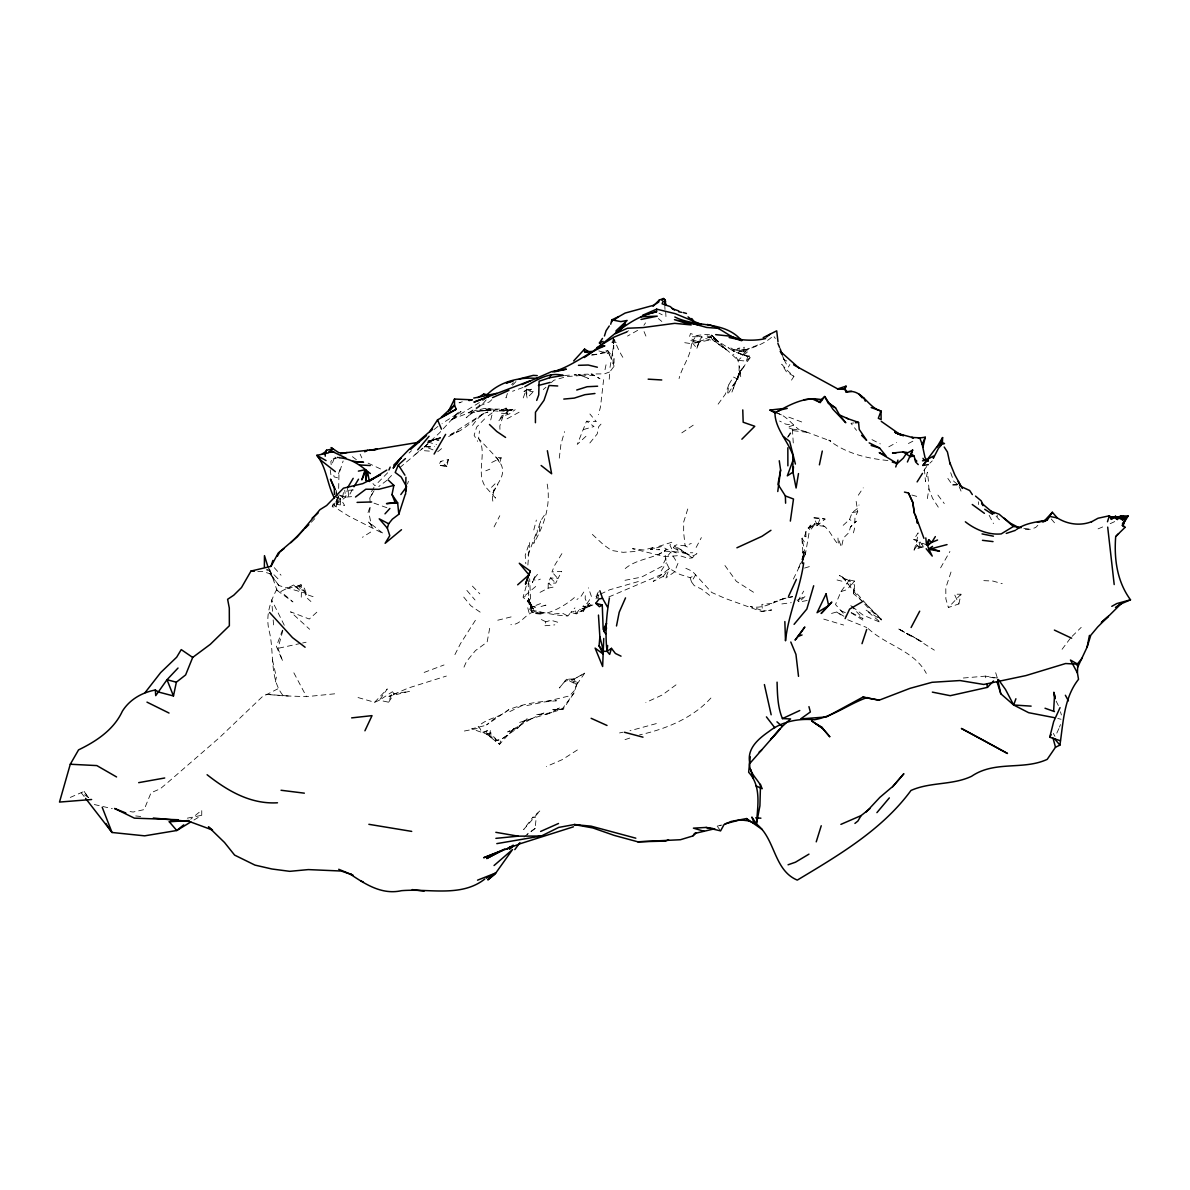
<?xml version="1.0" encoding="UTF-8"?>
<svg xmlns="http://www.w3.org/2000/svg" width="1190" height="1190" viewBox="0 0 1190 1190"><rect width="100%" height="100%" fill="white"/><g stroke="black" fill="none" stroke-linecap="round" stroke-linejoin="round"><path stroke-width="0.75" stroke-dasharray="5 3.75" d="M334.658 693.815L306.499 696.656L283.309 695.823C269.104 678.999 274.503 651.198 269.163 630.953C265.117 614.709 270.889 599.314 278.921 585.554L272.079 576.005L267.676 566.024L272.703 577.462L278.921 585.554L305.012 593.066L306.336 597.395L310.902 601.5M492.853 501.139C489.536 487.231 507.505 479.511 501.347 464.963L497.658 458.894L478.603 438.515L479.451 430.973M193.94 820.044L201.735 815.299L201.764 810.197L190.653 819.226M547.192 484.077C551.059 505.2 544.202 525.102 533.73 543.428L540.572 521.041L546.136 512.488M527.884 565.027L529.639 542.179L525.221 555.135L525.802 563.703M336.264 497.256L340.414 498.491L344.683 505.542L340.31 504.947L340.414 498.491L336.993 494.549L336.324 491.054M540.052 592.352L548.144 588.143L548.233 583.219L550.42 577.894L557.976 578.638L561.71 571.349L551.967 571.944L554.451 565.681L562.126 553.261M526.798 705.566L544.083 701.981L556.459 700.761C540.096 701.089 523.734 703.558 508.532 709.805C499.622 718.046 486.442 717.957 478.172 726.659L480.344 728.905L481.519 732.638L487.29 730.734L490.89 732.906L490.815 737.012L494.653 738.023L495.918 740.195L501.139 739.481L508.636 734.319L514.467 727.834L499.547 744.345L486.68 734.111L471.627 728.83L487.513 724.963M301.263 597.187L301.397 591.564L298.988 585.45L293.677 584.974L280.721 591.534L277.017 590.389L272.079 576.005L272.703 577.462L266.456 569.564M585.272 595.699L585.197 598.808L588.738 606.141L593.795 604.624L582.996 608.849L589.63 603.256L584.067 609.949L576.213 613.847L570.784 612.434L567.868 616.004C555.819 615.587 543.428 612.448 531.558 610.098L529.773 602.229L531.142 607.941M927.322 498.625L928.929 488.837L928.334 480.15L927.352 472.207L925.478 481.548L923.961 464.397M603.598 379.729L600.489 406.98L598.421 414.656M598.273 595.312L598.168 598.704L595.907 596.294L598.362 591.921M852.204 606.603L863.077 615.126L880.585 622.444L865.814 609.964L881.388 619.975L867.346 605.398L853.409 593.646L854.584 585.51L853.23 582.728L854.509 581.092L843.68 578.652L850.285 581.315L839.396 575.439L845.703 580.348L842.416 576.793C854.256 591.936 865.666 607.882 881.522 619.142L867.346 605.398L853.557 589.63M368.022 512.607L370.387 505.839L369.183 514.348L371.369 525.207L368.603 522.053L383.463 533.655L349.012 516.281L335.922 507.966L337.886 499.8L336.591 495.323M335.922 495.412L336.353 490.012M609.221 379.223L609.83 371.875L614.1 366.237L614.025 358.621L613.207 363.768L614.1 366.237M535.396 825.592L536.214 817.619L532.763 817.307L523.645 829.549L540.215 810.598L532.763 817.307M338.674 488.465L338.971 473.858L343.137 460.991M559.27 458.15L560.936 444.346L564.551 431.613M609.994 367.413L614.471 340.667M539.249 531.171L540.572 521.041M712.408 339.745L715.428 341.664L696.314 335.491L693.19 340.325L693.487 343.434L703.974 339.894L696.031 342.423L690.274 340.266L696.894 348.283L699.393 341.619L693.19 340.325L689.456 336.74L690.557 333.527L696.314 335.491L706.429 334.405L712.483 335.223L710.668 336.547L712.408 339.745L727.893 350.41L718.462 344.327L728.28 351.154L738.142 360.377L746.264 361.091L747.841 356.569L751.292 356.122L742.486 368.424L737.205 379.268L739.213 372.887L745.892 364.378M732.207 386.2L737.815 379.149L733.352 377.007L728.845 384.608L727.447 394.723L737.145 379.64L739.213 372.887L731.91 392.179L740.656 369.153L738.633 374.954C739.481 367.546 739.882 359.469 733.412 354.233M793.403 579.009L805.407 554.213L810.345 525.296L817.694 523.526C829.118 525.459 831.26 537.404 838.414 544.485L837.939 537.761L841.479 547.117L843.472 537.999L848.976 532.51L850.434 526.991L856.339 521.205L850.434 526.991M351.571 496.647L342.69 497.361L343.761 490.265M853.409 593.646L854.39 587.31M337.588 501.645L338.436 496.156M493.865 489.715L493.077 494.653L495.531 498.06L485.193 486.502C475.658 471.552 487.647 452.855 478.603 438.515M612.419 350.931L613.207 363.768L607.688 350.41L605.829 350.961L608.908 354.204M337.261 498.238L336.681 501.421L336.636 498.372M489.685 628.29L487.127 642.064L475.464 650.588L466.435 661.61L462.672 670.149M919.974 541.881L923.782 546.865L918.933 547.385L916.3 544.648L918.13 532.867L913.741 539.62L917.118 540.349L914.084 550.018L924.764 546.002M448.347 459.533L446.904 466.45L438.649 465.29L440.761 461.348L448.347 459.533L445.625 465.974L438.649 465.29M605.011 369.703L606.171 364.14M275.336 681.974L276.363 677.125L272.227 658.933M737.815 379.149L739.109 373.08L742.129 368.454M958.887 603.925L960.97 594.227L954.38 594.212L958.887 603.925L948.37 607.51L945.871 598.927L945.797 587.86L951.182 571.497M518.007 727.834L507.699 731.91L519.063 726.049L527.185 718.567L518.007 727.834L501.139 739.481L499.547 744.345L494.415 737.264L489.387 735.241L491.083 727.581M526.248 586.03L523.05 597.246L532.793 606.632L535.47 607.168L531.186 605.993L527.289 600.162L530.086 603.821M708.69 340.221L691.494 343.687C690.661 356.717 682.153 366.446 679.059 378.569M348.045 486.963L345.591 497.093L336.368 504.262L334.881 501.451M490.741 419.936L492.526 412.588L495.278 409.434C501.258 408.929 506.94 411.621 512.979 409.524L506.062 412.632L507.788 413.599L501.912 415.667L498.461 421.156L503.043 416.069L509.424 413.897L515.181 409.672M533.804 529.952L536.348 520.075M730.868 347.956L742.56 355.066L744.3 347.227L737.384 348.462L743.81 350.336C754.371 347.421 765.348 343.375 773.411 335.699L775.345 338.51M798.758 567.794L804.574 551.907L802.239 563.896L803.875 550.821L802.744 561.055L803.205 551.342L803.473 560.044L801.896 538.311L804.738 536.08L805.898 531.692L810.345 525.296M853.423 532.852L855.104 526.471M282.833 630.596L277.954 648.357L282.759 661.298L276.377 646.393L282.461 630.15M596.026 598.868L597.871 593.304M338.555 473.828L339.924 469.366M696.894 348.283L699.08 341.143L702.1 336.696L689.456 336.74M687.761 508.993L683.715 521.875L683.64 532.451L685.113 545.838L687.671 547.221M563.108 709.27L552.785 709.418L563.108 709.27L574.041 692.922L577.403 682.301L566.544 679.237L559.33 687.984L566.544 679.237L574.175 678.955L584.677 673.183L576.659 684.741L566.544 679.237M507.416 393.459L505.988 397.891L507.059 394.872M407.501 484.032L408.393 481.296M501.213 457.808L499.25 463.788L497.658 458.894L495.233 456.871L501.213 457.808L491.678 462.494M506.91 411.621L507.52 409.821L506.152 408.111L499.22 410.922L507.52 409.821L500.261 410.743L506.91 411.621L510.272 409.955L501.764 410.639L511.804 409.777L506.062 412.632M335.223 502.864L333.81 504.322L336.517 507.431L332.233 506.762L334.212 500.871M523.243 397.891L526.441 389.13L533.328 391.703L527.111 397.921L525.683 390.662L531.409 389.249L523.942 391.376L525.683 390.662L533.328 391.703M528.003 555.15L537.345 530.026M585.956 436.284L577.224 444.406L586.536 421.215L596.309 421.647L589.898 414.001M577.403 682.301L574.562 690.423L569.504 695.897L544.083 701.981M709.642 595.357L701.475 589.08L694.187 585.569L691.494 581.865L695.6 574.889L690.155 577.671L679.832 574.413L669.256 568.493L653.236 581.36L663.128 576.451L665.865 577.938L669.256 568.493L666.385 562.751L664.481 551.104L666.653 549.259L678.226 553.618M332.412 462.925L334.896 457.064L338.064 457.109M358.041 697.548L374.612 702.293L379.387 700.226L388.624 702.219L392.477 691.688L394.069 693.874L409.315 691.345L388.877 696.388L408.572 687.939L446.354 676.069M728.845 384.608L725.335 394.188L717.421 405.136M843.189 525.311L849.511 519.524L852.189 512.593L857.276 508.621L859.031 504.962M824.789 526.441L817.47 525.415L820.282 518.186L825.087 519.093L817.47 525.415L808.189 527.854L809.527 528.39L814.897 523.66L808.189 527.854M840.973 591.609L846.759 589.705L850.567 585.792L849.363 579.991L840.973 591.609L835.499 604.535L846.269 616.598M1058.907 728.577L1055.456 736.06M1059.472 727.149L1060.498 724.561M503.043 416.069L499.815 426.035L500.053 431.97M677.958 563.405L674.447 572.003L665.865 577.938M791.529 380.116L793.923 376.338L786.709 369.926L789.863 364.512M557.679 622.221L550.97 620.228L545.913 621.82L544.142 625.806L554.808 624.854M658.71 546.389L672.469 542.045L669.94 545.124L672.246 550.003L674.611 545.734L676.679 544.827L685.113 545.838L691.301 543.443M548.144 588.143L553.662 587.027L548.233 583.219L555.819 583.07L557.976 578.638L551.967 571.944M920.301 547.623L919.186 542.462L916.3 544.648L920.301 547.623L922.428 543.265L926.504 544.782M856.16 501.406L857.752 511.64L855 517.174L854.762 522.425L849.511 519.524M454.922 654.619L460.545 643.522L477.249 617.402M494.073 526.917L499.8 515.731M352.27 489.685L348.492 496.825L348.12 488.614M696.15 547.445L701.371 537.612M940.606 567.823L949.918 551.461M371.503 491.634L374.062 487.186M369.852 497.941L374.181 490.533L369.852 497.926L370.164 502.686M807.177 600.474L799.011 602.081L798.639 599.596L803.726 591.118M787.735 436.894L792.406 429.233L799.189 429.694L808.07 432.431L792.823 430.616L785.861 439.958M492.868 492.66L497.896 484.672M661.209 570.888L666.385 562.751M583.784 592.055L581.077 596.279L576.957 599.522M332.233 506.762L333.81 504.322L335.922 507.966M388.624 702.219L394.069 693.874M742.56 355.066L747.766 349.369L732.876 349.771L744.643 351.928L748.094 349.414M858.332 495.204L863.241 487.855M914.084 550.018L919.186 542.462M643.909 325.257L645.515 322.877M598.838 350.916L607.763 353.594L608.878 351.972L611.452 355.26M340.414 498.491L336.368 504.262L340.31 504.947M468.756 412.752L478.559 406.326L481.504 402.25M923.812 470.571L927.516 465.424M543.875 712.944L530.844 719.072L519.569 722.434L562.067 709.24L574.041 692.922M472.504 425.41C476.536 419.996 481.043 413.51 487.989 411.993C474.364 417.169 465.528 430.676 451.114 434.424L458.492 431.078L446.354 437.846M484.583 418.925L476.654 427.091L474.111 435.257L477.666 441.371M1062.09 649.294L1070.836 637.617M663.128 576.451L669.256 568.493M811.223 529.074L814.257 525.192L817.694 523.526M495.918 740.195L495.233 741.072L501.139 739.481M537.493 574.368L533.403 579.515L532.421 582.624L535.128 576.094L533.403 579.515L536.72 580.631L540.364 579.114M579.485 609.25L583.293 611.258L586.432 607.629L579.485 609.25L576.213 613.847L575.469 610.842L570.784 612.434L574.934 607.882M589.853 442.978L597.216 433.948L598.63 426.794L601.292 423.804M854.509 581.092L850.567 585.792L846.997 583.264M612.686 341.218L614.337 339.284C616.807 346.469 620.064 353.192 624.348 359.722M960.97 594.227L948.37 607.51M625.226 568.567C636.605 558.898 652.358 558.958 664.481 551.104L680.338 552.19L687.686 554.168L688.936 552.755L692.788 552.77M511.64 384.593L513.336 382.704M574.383 597.588C566.648 604.282 556.89 610.068 546.909 613.073M486.13 399.885C477.473 411.785 463.222 414.135 450.698 420.07L484.806 399.245M339.656 457.139L333.141 458.998L330.85 461.437L331.192 464.71M512.518 385.248L516.981 380.488M388.133 479.109L392.343 474.632M374.612 702.293L387.286 688.936L379.387 700.226L392.477 691.688M311.319 522.217L314.815 518.647M1037.829 525.34L1035.642 527.542L1030.376 529.267L1025.289 529.357M491.515 487.335L495.813 483.081M1072.13 636.338L1081.204 627.368M710.906 698.024C692.565 718.254 665.76 729.113 639.551 734.885M424.324 446.964L439.393 432.996L458.983 411.636L451.501 420.219L461.036 411.383L442.07 423.506M929.896 463.148L932.261 460.872M409.062 453.033L411.487 450.713M747.394 351.928L738.142 360.377M491.797 399.706L489.462 401.878L478.559 406.326M387.672 472.772L374.924 485.713L372.976 483.586M316.808 612.21L309.266 619.038L290.509 611.794L309.638 629.272M399.781 467.655L422.792 448.214M543.324 389.546L545.957 387.226M551.238 382.585L553.871 380.25L566.559 376.59L581.389 375.49L588.529 378.465L578.37 374.508L574.145 374.909L594.435 375.49L599.968 378.703L591.043 374.002L604.52 373.853L609.83 371.875M650.35 549.527L652.522 547.712L659.751 549.735L650.35 549.527L661.923 546.403L666.653 549.259L658.65 554.659M414.894 454.729L422.971 448.08M370.685 532.064L362.414 537.3M424.176 447.068L428.355 443.632M539.011 611.794L545.02 613.609L532.495 612.314C524.493 615.141 520.283 625.152 510.852 624.691M437.697 451.769L442.204 448.109L441.862 446.458M495.65 717.585L486.606 724.903L508.532 709.805M387.077 480.224L378.777 486.531M434.038 429.531L437.935 426.451M591.132 604.386L584.067 609.949L576.168 613.356L575.469 610.842M524.002 837.061L536.571 827.348L526.947 834.368M488.168 415.816L492.526 412.588M761.288 611.437L771.7 609.979L761.288 611.437L724.889 598.302L711.694 592.456L692.327 571.245L682.718 566.871M675.994 684.86L662.399 694.901L645.843 702.502M535.708 586.477L523.05 597.246L525.207 596.547M625.464 332.798L628.513 330.701M483.765 413.287L448.868 435.763M681.811 432.863L693.785 424.8M519.108 412.216L505.616 419.609M577.358 749.968L562.29 759.622L546.359 766.524M519.063 726.049L530.844 719.072M637.647 330.359L627.517 336.071M559.434 707.946L550.732 712.884L535.664 714.714L547.653 714.03L559.434 707.946L562.067 709.24M483.482 732.876L487.29 730.734M584.677 673.183L571.453 680.531L576.659 684.741L574.175 678.955L564.715 681.29M888.796 446.815L896.635 442.516M277.85 688.817L262.127 696.909L219.421 737.651L167.314 782.886L160.248 788.806L151.026 792.778L144.124 809.616L133.087 812.041L127.925 811.238M908.401 443.513L913.221 440.999M798.639 599.596L805.6 595.967L799.011 602.081L797.047 599.805M509.811 711.575L524.433 704.435M1114.718 521.592L1107.206 525.043M595.907 596.294L598.942 594.851M600.474 594.122L609.592 589.809L639.253 581.27M88.268 797.479L84.148 791.395L67.845 798.475M506.152 408.111L498.818 411.294L489.358 410.208L476.654 411.16L491.143 410.342L480.775 410.803L468.786 413.599L472.638 412.647L466.153 417.764L474.26 410.833L485.193 408.304L493.642 409.301L486.011 409.181L485.193 408.304M757.643 345.055L744.88 350.083L747.766 349.369M1098.058 528.866L1104.558 526.173M699.08 341.143L693.487 343.434L696.031 342.423M661.729 574.383L605.844 598.228M485.818 470.809L489.804 469.187M771.775 603.464L761.912 604.386L762.448 610.574L750.28 606.498C765.482 610.143 777.858 598.377 792.481 596.77M427.448 442.62L440.389 437.414L428.474 441.877L440.612 437.905L428.4 440.984L438.946 440.003M313.089 596.681L306.693 594.539L304.417 588.381L300.966 584.677L298.988 585.45L304.328 591.088L295.581 586.923L293.677 584.974L301.397 591.564M522.99 387.494L512.548 391.257M540.558 603.568L532.793 606.632L529.729 604.55L534.146 606.915L531.186 605.993L528.538 598.347L531.588 607.718L534.831 609.756L530.918 606.751L529.431 601.024L532.599 608.611L529 599.686L530.591 605.353L533.655 609.161L530.918 606.751M424.161 672.424L444.019 664.972M805.898 531.692L805.928 536.854L801.896 538.311L806.225 544.618M746.264 361.091L751.292 356.122C736.238 355.661 724.784 344.773 712.319 337.737L707.678 337.469L715.235 339.105L724.725 348.016M497.762 620.213L513.976 616.197M625.018 739.63L633.08 736.997M462.285 401.759L459.013 402.815L464.011 401.685M804.544 568.076L812.145 565.771M720.59 830.873L717.183 826.128L720.396 825.176M583.665 429.501L593.989 426.526L586.536 421.215M656.315 723.594L629.986 730.764M490.89 732.906L486.68 734.111L490.815 737.012L489.492 736.565L494.653 738.023M831.527 613.43L836.719 611.987L844.052 616.361M652.522 547.712L643.701 550.018L632.515 548.694L665.329 556.756L679.341 555.552L688.445 558.363L692.163 557.842L696.923 553.662L693.785 555.626L687.686 554.168L674.611 545.734L679.148 551.134L685.083 552.74L692.163 557.842L687.686 554.168M995.688 672.722L997.369 678.077L995.956 678.389L985.454 676.128L959.854 678.315M717.183 826.128L724.056 824.581M300.817 643.388L277.954 648.357L276.377 646.393M302.572 643.002L306.083 642.243M605.234 352.731L591.653 355.289M619.559 732.936L623.024 732.207M187.306 818.17L201.735 815.299M787.959 597.603L792.57 596.696M625.003 580.303L641.559 577.091L661.982 566.366L666.251 557.872L670.654 552.175L676.113 561.011M464.368 731.017L477.16 728.533M714.744 337.99L711.739 335.149L706.994 335.967L714.744 337.99L721.214 344.773M852.189 512.593L857.752 511.64M300.906 586.135L286.864 588.009M781.86 603.94L791.276 602.676M554.257 614.025L562.126 613.014L567.868 616.004L568.567 617.922M854.018 422.926L850.984 423.283L856.547 430.378M918.933 547.385L923.782 546.865M591.891 354.635L599.492 353.966L603.732 352.017L607.763 353.594M428.073 440.895L438.902 439.988M486.011 409.181L499.488 409.092M348.387 490.31L357.015 489.7M635.058 551.491L623.069 552.324L611.481 550.42L603.509 544.767L590.493 532.674M947.85 478.425L952.387 484.91L957.534 484.553M564.432 375.49L569.876 375.133M588.738 606.141L582.728 606.394L583.293 611.258M433.026 449.88L425.261 446.726L434.484 446.577M535.426 613.594L542.729 613.995L535.426 613.594L532.495 612.314L527.512 606.796L529.297 613.698M952.387 484.91L957.013 485.059M983.818 580.646L992.817 581.032L1002.233 583.665M257.813 571.379L262.916 571.616L274.176 574.948L277.984 578.786M817.47 525.415L813.841 517.843L820.282 518.186M501.451 413.242L507.788 413.599M288.203 695.971L265.623 694.291L283.309 695.823M424.369 450.713L432.699 451.367M425.261 446.726L433.74 447.41M135.734 815.938L141.015 816.519M813.841 517.843L825.087 519.093M1023.817 528.36L1030.376 529.267M684.726 342.69L691.494 343.687M997.369 678.077L985.454 676.128L986.317 680.948M887.889 460.5C866.781 458.447 846.001 453.464 828.79 440.136L830.828 441.118L805.243 431.539M913.741 539.62L917.118 540.349M94.322 804.529L112.321 808.679M1057.746 718.477L1061.049 719.266M837.046 579.976L842.862 581.419M337.558 477.785L334.137 476.878L333.289 473.085M911.882 495.04L918.353 496.825M823.748 619.112L843.65 625.048M386.929 507.714L373.273 502.894M774.973 412.841C785.668 414.254 791.172 423.863 799.189 429.694M427.745 441.847L436.566 444.733M581.389 375.49L578.37 374.508L587.726 374.151L594.435 375.49L591.043 374.002M586.432 607.629L582.728 606.394L587.414 602.973L591.534 596.785L588.41 587.801M340.727 495.427L345.591 497.093L344.728 490.176M380.547 468.934L364.884 461.646M744.33 355.319L747.841 356.569L733.174 350.916L733.858 351.362L728.057 347.361M788.836 417.169L801.688 421.959M445.625 465.974L446.904 466.45L440.761 461.348M792.823 430.616L792.406 429.233L787.319 427.255L793.522 425.202L785.683 424.116L779.629 421.052M847.726 619.782L866.781 627.561M778.111 413.495L781.354 414.864M537.969 613.103L533.179 611.005L530.74 604.089L529.669 578.771M840.795 610.649L847.176 613.475M718.15 341.947L712.319 337.737L719.548 343.092M541.346 619.529L545.913 621.82M871.987 439.646L880.332 443.885M658.977 313.149L662.235 314.829M851.475 612.686L863.033 618.651L850.835 605.546M783.66 357.937L784.046 359.588L786.769 361.046M911.614 635.921L897.721 628.454L922.161 641.782L911.614 635.921L934.358 650.157M793.923 376.338L786.382 371.771L781.726 364.214L786.709 369.926M673.644 547.772L679.148 551.134M851.133 612.82L864.461 621.076M753.508 592.248L736.342 581.33L724.948 565.533M804.738 536.08L805.928 536.854M88.64 797.553L81.188 792.704L84.49 796.973M480.15 612.136L470.749 605.695L462.137 595.119M339.091 494.876L342.69 497.361M836.719 611.987L843.606 616.851M679.996 549.126L685.083 552.74M868.239 628.618C886.431 645.53 913.98 650.365 926.326 673.406M277.017 590.389L292.933 601.902L280.721 591.534M352.418 456.663L356.375 459.712M957.37 484.166L953.845 481.385L949.858 470.437M267.17 569.222L274.176 574.948M658.368 318.593L661.833 321.478M486.279 732.564L489.387 735.241M550.42 577.894L555.819 583.07M472.415 586.12L479.808 593.81M334.896 457.064L335.729 457.942L333.141 458.998M274.28 567.66L281.019 575.216M711.739 335.149L715.235 339.105M996.104 516.103L999.332 519.822L997.146 515.404M1051.246 518.974L1054.623 522.931M466.882 590.404L475.018 599.983M306.693 594.539L301.353 587.592L300.966 584.677M937.899 495.085L944.28 503.548M84.148 791.395L87.867 797.047M938.285 507.178L932.469 498.164L928.929 488.837M369.822 523.109L372.753 528.152M1053.329 733.427L1054.965 736.342M293.856 672.826L306.499 696.656M989.158 515.3L993.471 523.585M784.046 359.588L787.899 367.07M1056.095 701.074L1059.145 707.068M284.291 625.271L271.618 599.775L272.614 612.597M360.124 454.178L361.864 457.867M335.922 501.377L337.395 504.62M532.495 612.314L529.163 604.922L528.167 583.249M644.058 331.623L645.917 336.086M959.17 486.606L961.029 491.128M607.688 350.41L609.563 355.364M269.535 569.073L272.703 577.462M802.804 552.443L805.541 559.776M690.155 577.671L691.494 581.865M1060.483 711.798L1061.376 714.937M782.336 354.828L784.255 361.715M527.899 579.634L529.847 587.949M530.056 603.375L531.38 609.116M531.186 605.993L531.588 607.718M802.521 541.108L805.407 554.213M530.487 603.999L531.558 610.098M792.406 429.233L793.477 446.161M330.195 469.782L330.969 475.212M740.745 376.709L739.436 366.074M612.984 338.495L613.743 348.685L613.534 337.529M273.179 619.931L273.76 627.264M526.441 389.13L527.111 397.921M613.311 340.429L613.534 343.419M978.329 501.764L978.537 504.545M665.686 311.869L665.954 316.555M664.838 306.336L665.002 309.519M545.838 605.174L540.781 606.558L545.838 605.174M784.879 598.213L773.946 602.036L784.879 598.213M743.81 350.336L737.413 351.228L744.643 351.928L743.81 350.336M616.182 342.437L611.868 342.185L616.182 342.437M910.633 635.906L897.914 628.528L910.633 635.906"/><path stroke-width="1.5" d="M587.518 352.538L584.573 351.764L584.573 349.087L588.976 351.868M535.426 422.718L535.47 412.231L543.994 400.346L549.036 385.486L557.708 385.977M264.373 566.931L264.463 555.641L267.676 566.024M621.031 656.166L615.379 653.444L611.467 648.371L609.682 654.396L607.049 651.302C604.951 633.735 606.379 615.557 609.399 598.02M603.746 638.45L602.646 666.504L595.104 648.104L603.047 654.009L599.076 645.932L599.864 636.873L598.466 615.081M937.556 540.007L931.725 542.343L928.721 539.725L928.646 544.678L927.65 545.645L928.75 548.843L932.543 546.389M1077.426 672.945L1070.465 660.048L1077.783 664.198L1077.426 672.945L1078.527 679.312C1063.919 697.756 1063.28 722.568 1059.918 745.119L1055.5 747.231L1047.215 759.354C1023.192 770.51 995.004 760.261 971.561 776.297C952.268 785.415 930.402 781.785 910.99 790.457C882.117 829.861 838.459 855.357 797.285 880.109C773.53 870.158 775.493 838.682 756.423 824.001C757.584 806.671 761.719 786.397 748.659 772.265L750.236 756.751M405.612 494.192L405.924 477.324M584.275 357.536C608.239 341.842 627.145 317.581 656.582 311.795L656.642 309.162L675.265 313.669L701.282 324.439M368.201 481.177L365.732 480.418L366.089 470.095C358.294 463.788 349.429 458.165 339.12 457.838M942.406 442.888L944.488 443.528L939.743 444.941L942.406 442.888L942.584 437.578L936.694 447.425M787.884 465.84L787.84 447.782M1053.641 710.966L1054.563 694.707M469.009 400.554L472.326 399.81L454.521 399.052L454.521 405.076L456.172 409.286L437.548 419.877L429.798 431.747L432.58 429.099L408.988 449.478L393.697 465.216M674.373 310.025L670.178 306.559L664.749 304.729L664.972 299.776L663.485 298.437L659.186 300.148L653.117 306.232M793.492 466.822L792.971 472.147L796.095 488.004L798.49 473.575M599.076 645.932L603.494 651.361L607.049 651.302L607.644 645.486M777.769 491.515L780.61 470.035L779.257 460.753M790.353 521.101L793.492 499.012L785.37 495.933L777.948 484.285L780.61 470.035M326.521 450.192L325.301 453.212L326.521 450.192L333.007 448.957L331.088 447.574L338.853 452.706L343.895 452.959L377.364 449.21L370.938 450.296M1116.131 536.05L1125.071 527.348L1122.334 525.326L1128.12 515.984L1121.173 515.954L1117.083 517.234L1115.491 516.386L1111.103 517.754L1114.331 517.531L1117.351 519.48L1121.173 515.954L1125.502 519.167M536.705 400.405L538.728 394.931L539.115 381.246L549.542 377.751L563.272 375.415C548.992 371.682 536.63 380.116 524.82 386.72M405.775 491.411L406.34 488.331M803.681 562.855C800.037 589.392 788.286 614.085 785.504 640.785L784.85 621.567M895.743 466.956L897.944 460.113M616.494 625.97L619.202 612.255L625.524 597.886M1077.679 667.159L1087.125 647.092L1089.445 635.401M365.732 480.418L367.517 471.493L366.089 470.095L361.849 479.882L365.107 469.723L358.383 471.121M401.491 529.714L385.129 543.309L389.785 535.664L387.36 528.152L388.654 523.764L392.373 519.152L398.814 514.259L397.639 502.849L395.125 502.448L392.016 494.549L393.86 485.401L388.208 480.001M819.404 464.844L822.29 451.04M91.615 799.502L59.5 802.075L70.284 764.248L78.555 749.879C96.36 741.266 113.779 729.768 122.347 711.233C129.591 699.571 142.026 692.446 155.325 690.022L158.687 692.074L173.472 695.957L176.358 682.197L185.625 674.923L192.691 657.43L210.273 644.355L229.358 625.762L229.298 608.016L227.617 599.299L233.775 595.193L241.496 587.548L251.001 571.051L270.978 566.366L278.267 553.023L297.307 536.809L319.932 509.692L326.64 505.512L343.479 488.168L362.742 483.646L380.532 474.676M1125.071 527.348L1123.211 525.831L1123.91 522.827L1122.438 523.853L1124.728 520.342M922.964 447.024L925.24 437.221L918.323 438.128M1060.424 740.76L1049.744 737.235L1053.671 721.601L1060.052 707.634M659.186 300.148L658.695 302.067L653.533 305.309L625.137 313.059L617.551 317.328M610.723 324.216L611.853 319.872L618.711 316.57L614.65 319.619M907.405 461.988L912.641 450.088L906.334 453.583L903.344 458.09L897.29 463.579L892.232 462.047M813.677 585.763L806.835 609.042L794.072 624.348M405.225 494.49L398.814 514.259M1087.125 647.092L1090.799 635.237L1097.716 626.952L1120.906 603.94L1130.5 599.805C1116.964 581.434 1113.989 558.735 1115.685 536.645L1118.526 533.73M604.446 335.982L606.082 330.731L609.265 325.986M816.236 841.836L821.234 825.756M1107.474 521.755L1109.363 515.776L1098.013 518.245L1091.483 521.83M270.978 566.366L272.897 560.445M862.006 643.671L866.707 629.436M530.219 571.007L525.519 583.963L530.219 571.007L519.286 563.242L528.955 574.83L517.665 584.826M851.668 391.391L846.001 391.912L844.945 389.323L846.001 386.185L837.507 388.952L844.945 389.323L847.31 391.703C862.363 388.803 867.867 407.783 881.016 411.026L881.121 419.609L878.324 418.285L881.016 411.026L871.199 407.575M605.621 633.839L603.851 631.176L606.558 623.515L603.181 629.54L602.259 604.966L595.788 603.315L599.15 598.912L602.557 598.332L607.465 607.079M895.817 453.093L892.515 453.033L902.987 451.903L910.305 456.618L912.641 450.088M1054.429 717.674L1028.636 712.691L1013.672 705.001L1015.903 698.768M793.328 459.444L787.319 475.851L792.971 472.147L792.793 454.922C787.706 440.657 774.958 428.34 774.973 412.841C786.545 406.593 798.609 399.587 812.041 398.814L820.207 402.518L824.759 396.493L832.911 409.256L845.763 422.733L839.56 415.012L835.573 407.917L829.118 403.217M939.743 444.941L942.584 437.578M405.448 458.581L398.323 464.933L395.214 472.445L401.179 476.997L406.608 486.784L400.822 494.534M927.174 460.054L925.032 457.659L922.205 444.465L925.24 437.221M935.34 536.601L931.725 542.343L928.646 544.678L926.504 544.782L928.721 539.725M388.922 469.946L390.171 467.105M788.509 596.428L796.393 579.352M364.928 730.794L372.024 715.636L351.66 717.882M845.138 618.607L849.615 609.087L861.977 601.991M448.452 411.279L454.521 399.052M844.588 388.952L846.001 386.185M549.542 377.751L551.163 374.612M911.094 627.502L919.692 611.184M1049.744 737.235L1051.127 734.706M277.329 556.295L279.784 551.892L284.113 548.56M663.098 301.13L662.146 303.807L664.749 304.729M434.112 454.059L445.625 434.365M869.845 808.709L861.114 815.581L857.871 821.07L854.926 823.42M348.045 486.963L353.192 478.335M353.951 486.755L358.517 479.198M917.118 481.905L922.488 473.397M692.729 836.005L696.061 832.688L692.729 836.005L680.442 839.723L637.81 841.806L614.308 835.425L592.888 827.957L574.264 824.566L558.735 827.407L541.316 836.02L496.81 843.621M1052.347 512.28L1043.734 521.577L1047.289 520.06L1052.347 512.28L1057.27 517.933L1049.639 516.401M602.586 345.993L599.433 342.973L602.467 338.391M927.932 458.715L936.768 446.904L939.594 444.896M798.178 636.323L804.827 627.011L795.069 640.086L798.178 636.323L802.045 634.969M514.794 849.63L519.911 842.654M928.334 464.621L922.905 465.424L926.876 460.158L927.664 460.902M145.002 692.729L160.65 672.603L176.67 657.222L181.237 649.606L192.691 657.43M1076.534 664.987L1082.335 657.966M777.07 682.153C777.427 694.38 777.606 707.187 782.44 718.596L790.577 718.938L782.261 726.48L749.998 763.266M417.705 449.835L429.069 436.284M876.911 812.636L889.332 797.895M617.58 332.04L625.524 322.668M922.905 465.424L928.661 458.671L933.495 456.053L933.302 458.269L938.553 448.154L941.32 445.105M449.761 410.61L454.521 405.076L441.401 417.11L456.172 409.286M892.693 786.724L903.865 773.693L893.125 786.144L879.841 797.389L866.246 811.967M661.848 300.386L663.083 298.943L664.972 299.776L665.865 304.967L664.318 301.62L665.701 301.263M779.019 730.199L770.555 739.57L780.313 728.771M603.851 631.176L606.617 628.067M384.995 513.842L389.889 508.472M584.573 349.087L573.654 360.942M290.866 542.655L303.792 529.61M178.024 668.036L167.002 679.728L155.726 695.629L155.325 690.022M932.35 692.119L950.23 695.689L987.462 687.374L993.516 680.963M741.876 439.199L754.772 426.273L743.17 422.227L742.768 409.91M617.788 332.337L625.479 324.647M410.535 449.404L426.496 435.555M305.042 528.375L308.805 524.671M1111.46 519.346L1109.363 515.776L1111.46 519.346L1115.491 516.386L1122.661 519.911L1128.12 515.984M820.103 400.777L824.759 396.493L828.314 403.365L835.573 407.917M494.058 865.517L512.563 849.511L495.828 872.969L487.811 879.886L494.951 874.159M312.182 518.081L318.057 513.069M759.175 752.02L761.674 749.998M183.721 824.863L176.775 830.501L144.644 835.841L112.024 832.479L85.591 798.386M355.498 497.018L365.851 489.209L378.807 489.313L393.86 485.401M766.286 337.142L769.975 334.36M484.747 879.083C461.021 897.677 429.069 888.305 401.461 890.685C381.797 895.103 365.241 884.155 349.741 873.802L352.716 875.037L341.307 871.035L308.314 869.593L289.735 871.333L271.93 868.998L254.943 865.1L234.608 855.104L224.523 842.49L208.458 826.901L212.519 830.04L189.21 821.442L153.302 818.036M510.064 846.893L507.193 848.946L513.232 845.168M322.222 453.985L325.524 451.679M1115.461 607.436L1122.021 602.973M1118.541 605.532L1120.906 603.94M770.942 530.294L761.957 536.318L736.908 547.787M607.049 651.302L611.467 648.371M386.81 470.065L369.703 480.715L372.976 478.901M477.978 397.609L483.661 394.128L489.893 395.021M602.259 604.966L599.418 606.707L595.788 603.315M190.817 821.948L176.775 830.501L169.263 821.769L176.477 820.327M808.962 854.137L795.456 862.215L788.077 864.788M1016.245 529.684C1025.364 522.916 1036.564 522.053 1047.289 520.06M1077.783 664.198L1065.615 663.529L1025.884 675.593L983.758 684.458L959.973 680.546L932.068 682.301L909.978 688.356L879.187 700.181L862.914 697.117L826.381 716.945L800.647 718.909L810.36 711.977L808.947 706.637M369.703 480.715L380.503 474.691M1111.787 606.35L1116.755 603.583L1130.5 599.805M486.323 878.22L495.828 872.969L477.547 880.169M504.872 848.916L486.665 858.555L503.191 849.928L483.646 857.737L520.268 843.695L573.461 826.812M1021.184 527.676L1013.404 526.456L1001.207 533.908C988.518 535.173 975.22 529.595 965.358 521.8M364.735 451.813L367.799 450.237M840.899 824.373L861.114 815.581M522.127 384.534L551.491 371.682L566.306 369.168L554.51 371.816M763.192 337.633L776.698 330.835L777.992 341.753M867.227 697.504C848.901 703.855 833.476 716.425 814.362 719.742C798.341 718.284 781.8 721.482 768.904 731.508C758.595 738.752 747.097 748.183 749.626 762.344C748.436 773.515 758.848 779.435 762.121 788.717L755.903 785.802M782.44 718.596L799.769 710.519M615.394 333.617L627.413 328.247L642.898 327.592L674.745 323.338L691.212 324.93L674.462 319.664L697.429 324.662M540.617 831.438L558.512 823.495M1042.708 521.964L1045.37 520.774L1037.427 522.321M492.541 397.609L508.963 390.38M656.642 309.162L642.585 315.276L656.582 311.795M599.433 342.973L603.107 341.381M530.383 380.696L473.918 402.146L488.807 396.597M552.844 371.83C572.063 366.535 586.67 353.103 604.832 345.874L596.978 347.614L614.04 337.112L627.011 331.832M668.557 839.798L665.448 841.107L637.81 841.806M510.406 381.603L506.3 382.987L513.113 381.127M1006.279 533.403L1015.278 530.413M576.734 390.008L587.161 386.72L597.603 386.214M947.032 544.604L928.929 549.334L932.231 556.102L926.177 548.724M519.42 378.896L533.269 375.371L537.255 375.609M725.231 823.763L740.522 819.761M346.052 458.12L330.805 450.757L328.633 452.423L333.84 452.007L330.805 450.757L327.964 453.003L316.852 455.324C326.878 467.893 327.042 484.3 334.435 498.134M1091.81 521.607C1080.252 526.203 1067.073 524.359 1056.75 517.576M538.415 385.471L550.197 382.406M369.495 450.385L418.94 442.249M694.276 833.565L714.744 828.746M787.245 408.393L780.774 409.866L774.973 412.841L769.99 410.074L782.336 408.646M370.269 465.528L359.603 464.963M340.742 453.792L347.063 452.483M641.023 319.441L657.267 316.168L641.098 316.748M496.765 393.355L486.383 395.437C499.056 381.782 518.721 376.873 536.943 378.42M704.242 831.334L693.413 828.151L706.042 827.452L720.59 830.873L724.056 824.581L731.166 821.442L746.561 818.556L762.18 829.49M473.739 398.07L485.773 395.749M765.616 338.54C753.582 341.366 741.072 340.251 729.128 337.529M138.68 782.648L164.711 777.992M846.001 391.912L847.31 391.703M922.488 460.813L926.876 460.158M910.305 456.618L914.098 456.082L915.586 461.928L918.219 464.576M395.125 502.448L386.497 503.623L397.639 502.849L392.016 494.549M594.955 393.488L584.945 394.678L574.294 398.1L563.792 399.081M855.521 422.762L858.555 422.405L859.254 429.456L866.647 440.33L861.605 435.347M804.128 399.721L814.049 398.695L822.186 399.632M924.749 459.95L928.051 460.218M495.888 838.355L518.141 836.168L541.316 836.02M169.263 821.769L189.017 820.55M584.573 351.764L592.248 351.422M578.474 365.33L588.187 365.018L597.365 367.234M357.074 502.388L371.697 501.957M357.625 462.166L363.545 462.241L359.112 462.062M844.945 389.323L838.177 389.175L793.656 364.854M178.217 819.746L134.396 818.155L114.597 808.486L125.798 812.978M251.001 571.051L254.407 571.215M70.284 764.248L96.836 765.587L116.561 776.951M648.163 379.164L661.744 379.967M755.665 817.857L760.901 818.184M579.679 824.908L574.264 824.566L591.103 826.158L635.817 838.191M997.027 681.811L1000.775 693.755L1013.672 705.001L1031.12 706.131M674.834 316.986C696.537 327.919 724.323 320.229 741.727 340.682C729.842 338.034 720.158 326.596 707.202 324.439M718.998 328.38L706.622 327.443L692.327 323.442M277.478 802.789C250.406 804.366 227.528 790.8 207.105 774.735M715.711 334.628L730.229 336.175L742.144 339.849M739.987 819.851L748.614 820.847L754.148 823.227L751.887 817.069L756.423 824.001L759.919 805.809L760.514 784.314M683.149 312.524L686.437 313.446M982.464 540.32L993.025 541.599M281.048 790.264L304.342 793.165M412.231 889.599L424.131 891.132M411.71 831.394L368.87 824.313M908.461 493.002L912.685 502.418L914.426 513.5L912.834 502.21L908.461 493.002L904.474 492.095M902.987 451.903L907.211 452.527M706.042 827.452L713.003 828.493M1117.083 517.234L1119.82 517.695M353.028 461.08L359.321 462.166M928.929 549.334L939.475 551.163L932.276 548.917M495.843 832.316L518.141 836.168M862.914 697.117L879.187 700.181M678.672 311.75L681.572 312.33M982.062 533.908L993.427 536.199M1109.868 516.609L1114.331 517.531M624.423 732.266L642.987 737.175M176.358 682.197L167.002 679.728L173.472 695.957M925.329 460.381L928.23 461.244M871.199 445.491L879.559 448.005L886.104 456.038L879.232 452.602L897.29 463.579M846.477 418.211L858.555 422.405M1124.877 516.921L1123.241 516.356L1125.264 520.699M672.216 308.671L678.806 310.977M1045.028 708.229L1054.474 711.59M990.943 511.179L999.198 514.259L1013.404 526.456M338.719 869.28L352.716 875.037M769.99 410.074L774.868 412.127M839.56 415.012L848.217 418.791M1054.385 630.09L1071.64 638.212M591.147 718.314L607.004 725.469M146.98 702.13L169.025 713.048M869.176 442.873L879.559 448.005M360.704 880.764L363.337 882.102M388.654 523.764L379.223 518.825L387.36 528.152M1018.893 527.691L1010.25 523.139L1003.884 517.992M961.178 486.576L969.672 490.518L972.334 494.564M881.269 421.379L900.77 435.034L894.687 432.193L903.493 435.704L895.862 432.967L913.548 437.816L911.644 437.444L919.766 437.816L922.205 444.465M1122.334 525.326L1123.211 525.831M815.626 723.58L821.368 726.912L829.727 736.684L821.368 726.912L822.617 728.384L811.922 721.066L822.617 728.384M814.049 398.695L820.207 402.518M483.661 394.128L484.642 394.738M984.725 509.261L992.534 514.333M972.245 504.501L984.413 513.336M505.572 437.429L496.78 431.494L489.477 424.518M993.962 513.619L981.631 503.191L982.985 505.661M370.387 473.561L367.517 471.493L369.421 481.548M335.342 471.642L321.196 460.53L316.852 455.324L326.075 460.589M305.101 647.226L292.472 637.602L269.639 612.538M783.481 436.596L789.669 441.43L795.411 464.07M541.138 465.498L551.625 473.769L547.37 450.713M688.043 316.882L693.339 321.062M911.124 453.717L914.098 456.082M799.189 368.231L780.253 351.347L781.964 354.635M975.532 496.111L981.244 500.901L983.104 505.244M776.966 721.824L782.261 726.48M914.902 459.266L916.821 461.11M774.779 727.745L766.42 716.871M858.927 394.143L862.274 397.877M746.561 818.556L748.614 820.847M1054.414 738.603L1059.918 745.119M691.762 318.533L695.377 323.382M998.395 679.505L1005.535 689.531L1013.672 705.001M398.323 464.933L404.927 475.167M105.865 823.525L112.024 832.479L102.206 807.296M335.342 489.581L330.478 479.124L334.345 488.614L334.435 494.46M944.22 447.053L947.418 451.947L950.17 464.442M1115.491 516.386L1117.351 519.48M962.338 488.45L954.782 474.825L949.977 462.94M441.46 429.144L437.548 419.877M922.994 458.343L923.871 459.95M1065.377 695.257L1068.412 700.851M960.598 486.026L958.218 481.489L960.464 485.907M863.88 398.01L865.294 401.194M790.8 642.02L795.946 654.381L798.52 676.337M777.873 343.345L779.569 347.435M1121.173 515.954L1122.661 519.911M780.134 348.789L781.785 353.311M923.931 538.297L915.021 514.095L916.151 518.721M599.879 590.776L602.557 598.332M599.864 636.873L603.494 651.361M750.682 769.484L753.404 778.543M1053.001 738.053L1055.5 747.231M771.165 714.788L764.397 684.577M997.741 679.817L1000.775 693.755M1055.039 698.114L1053.849 692.223L1054.98 698.827M1107.697 527.125L1114.197 584.543M986.882 684.161L987.462 687.374M917.55 523.407L916.94 519.971L917.371 523.109M616.45 333.379L616.033 330.79L627.13 320.452L620.868 321.612L611.853 319.872L612.017 321.657M925.805 537.939L926.504 544.782M325.078 453.479L325.272 456.172M785.37 495.933L785.608 503.191M826.083 593.855L817.054 612.701L828.642 605.576L831.795 602.081L821.13 613.505L828.642 605.576L826.083 593.855M398.68 460.813L393.131 468.131L401.045 457.704L398.68 460.813M1108.188 616.465L1101.494 622.415L1108.188 616.465M513.485 845.614L509.469 849.08L513.515 845.644M984.398 740.805L961.386 728.459L1007.484 753.478L984.398 740.805"/></g></svg>
